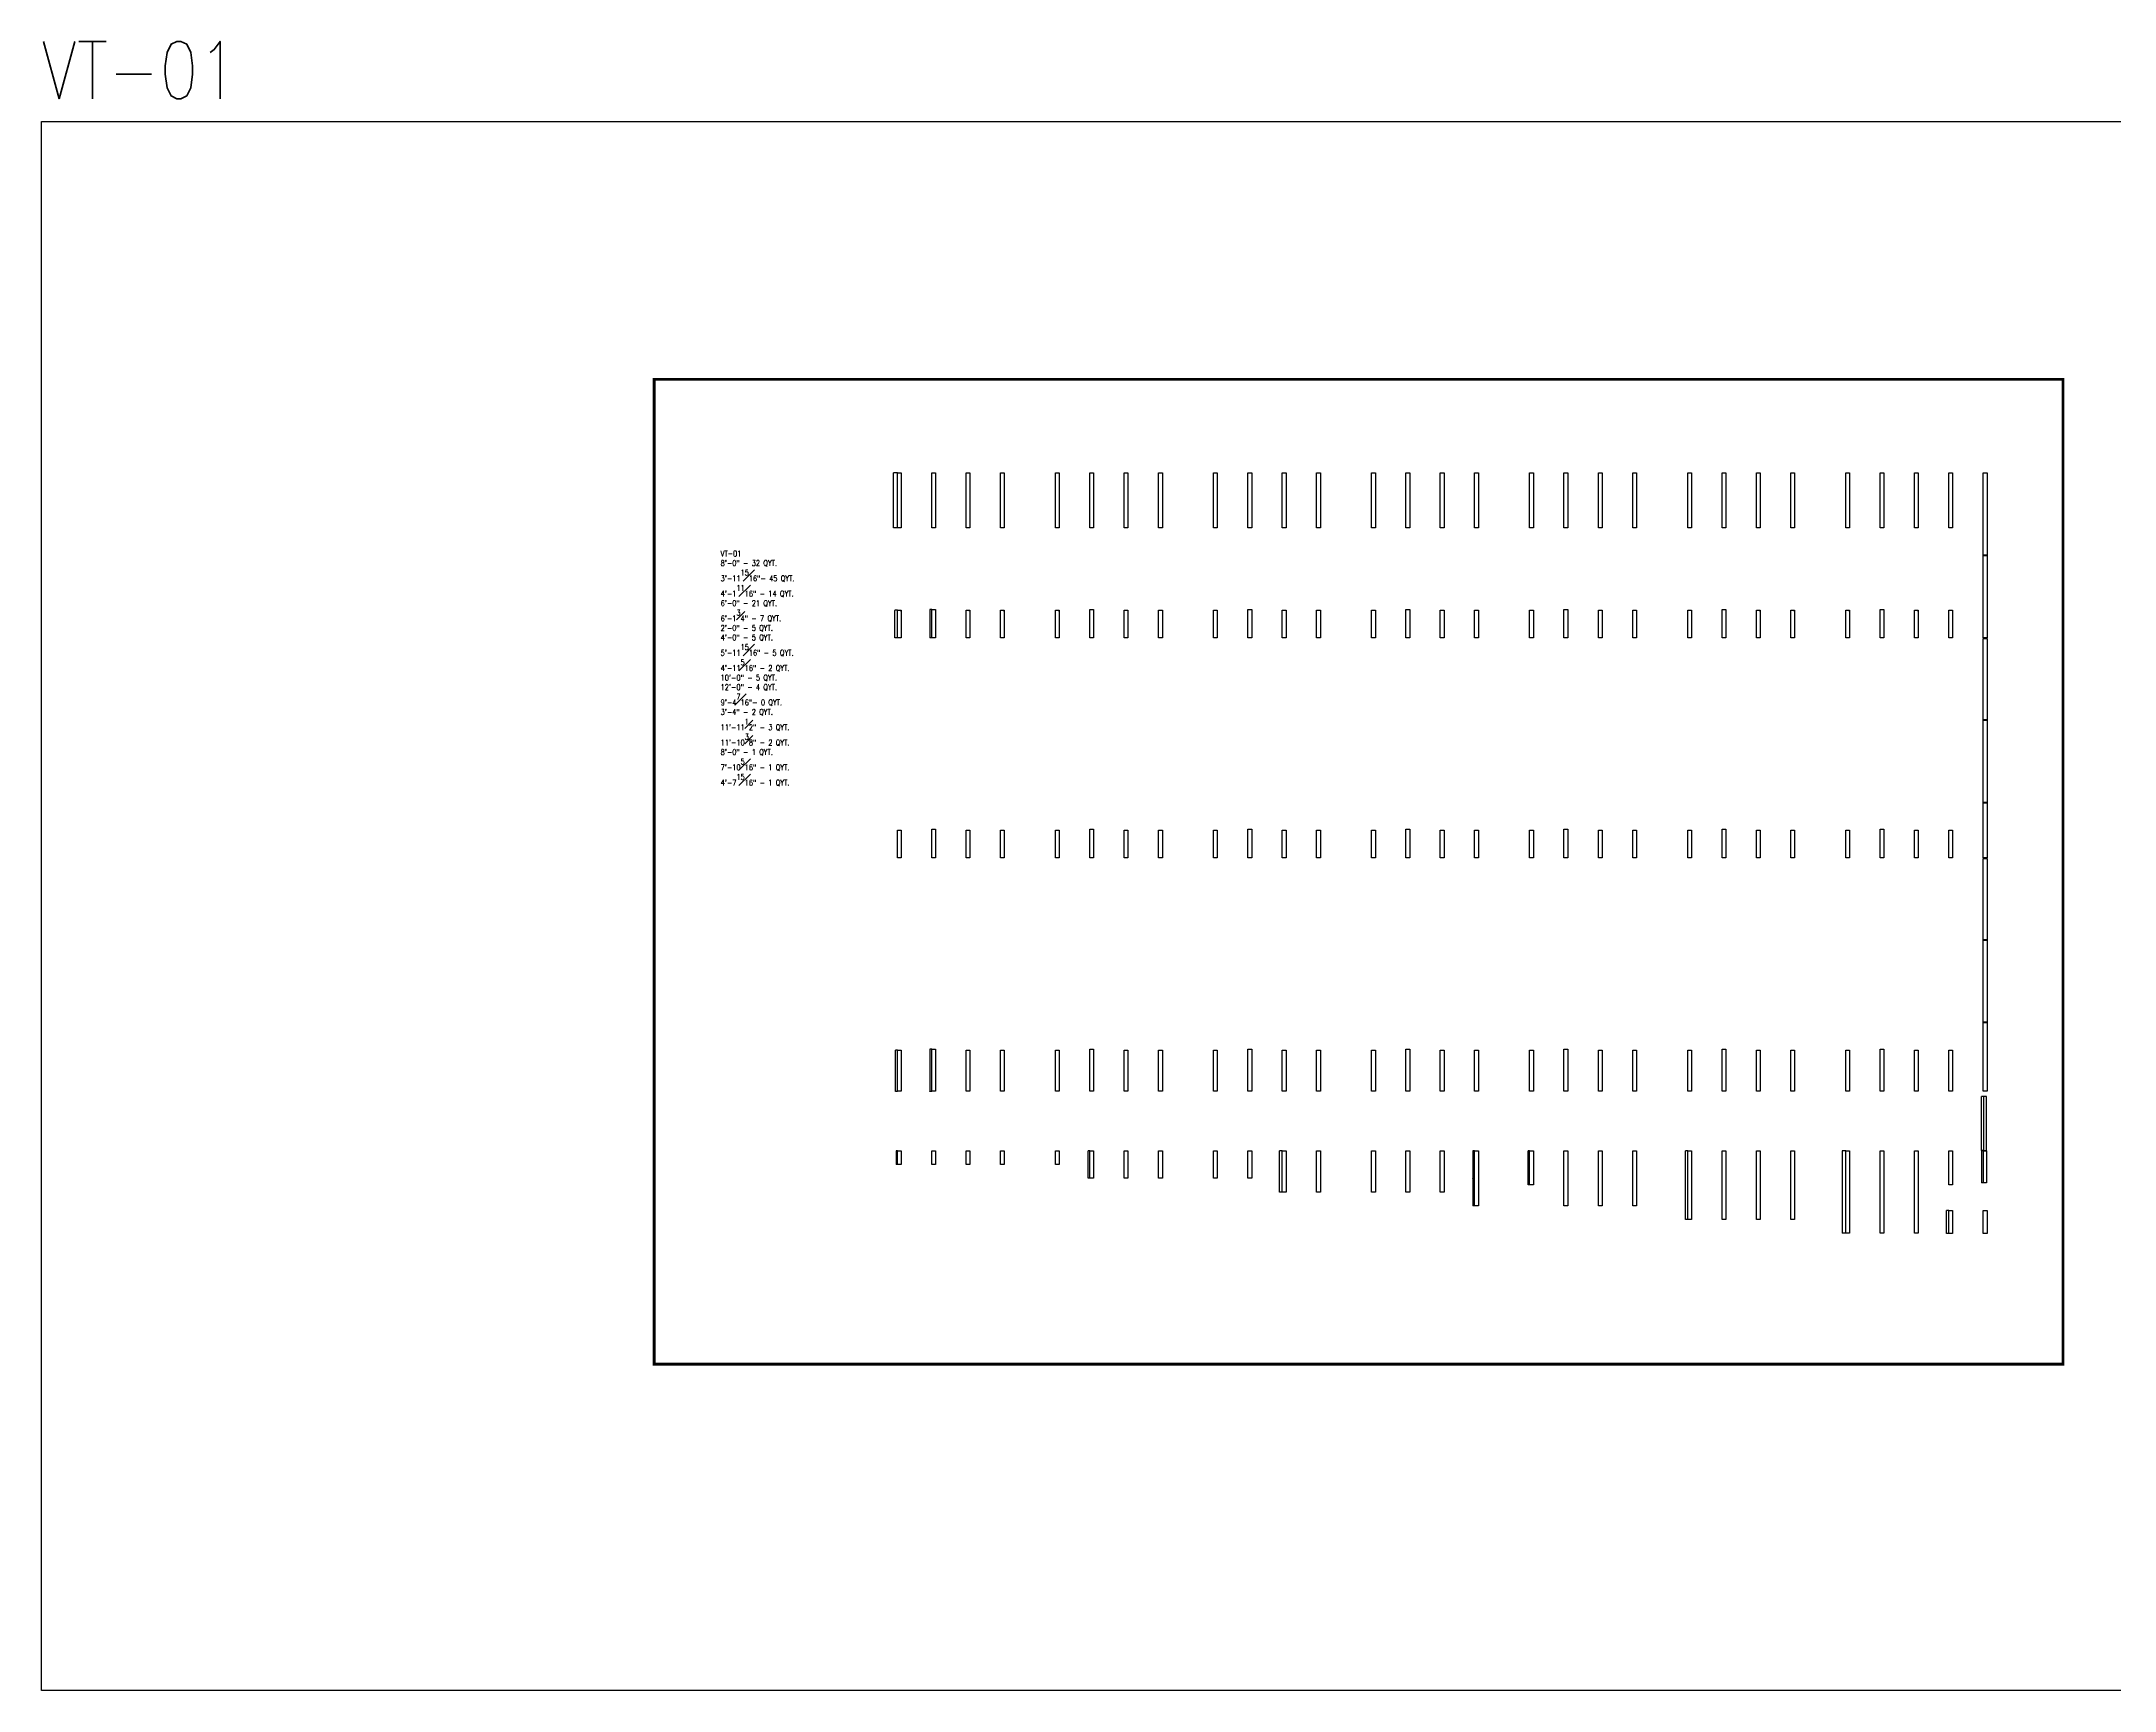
# Model space of a CAD drawing. Header units: inches. Extents: x 0 to 14480, y -2 to 5034.
# Drawn here: x 0 to 3620, y 2154 to 5034 of the extents above; entities that cross this region are included whole.
import ezdxf

# ---------------------------------------------------------------- set-up
doc = ezdxf.new("R2010")
doc.units = ezdxf.units.IN
doc.header["$MEASUREMENT"] = 0
doc.layers.add('!Extrusion', color=140, linetype='Continuous', lineweight=25)
doc.layers.add('0 @ 1', color=7, linetype='Continuous')
doc.styles.add('Romans', font='romans.shx', dxfattribs={"width": 0.8})
doc.dimstyles.new('NBK$0', dxfattribs={"dimtxt": 0.0625, "dimasz": 0.046875, "dimexe": 0, "dimexo": 0.03125, "dimgap": 0.03, "dimtad": 3, "dimdec": 4, "dimzin": 3, "dimdsep": 46, "dimlunit": 4, "dimtxsty": 'Romans', "dimblk": 'DOT', "dimblk1": 'DOT', "dimblk2": 'DOT', "dimcen": 0, "dimazin": 2, "dimtfac": 0.8, "dimtdec": 4, "dimtmove": 2, "dimatfit": 2, "dimfxl": 1, "dimtfill": 1, "dimfrac": 1, "dimtolj": 1, "dimtzin": 0, "dimarcsym": 1})

# ---------------------------------------------------------------- blocks, each defined once
blk = doc.blocks.new('_Dot')
at = {"color": 0, "linetype": 'ByBlock', "lineweight": -2}
blk.add_line((-0.5, 0), (-1, 0), dxfattribs=at)
at = {"color": 0, "linetype": 'ByBlock', "const_width": 0.5}
blk.add_lwpolyline([(-0.25, 0, 1), (0.25, 0, 1)], format="xyb", close=True, dxfattribs=at)
blk = doc.blocks.new('*D296')
at = {"layer": '0 @ 1', "color": 0, "lineweight": -2}
for p, q in [((1001.3, 24), (997.9, 24)), ((997.9, 23.9), (997.9, -72)), ((1001.3, -72), (997.9, -72))]:
    blk.add_line(p, q, dxfattribs=at)
at = {"layer": 'Defpoints', "color": 0}
for p in [(1001.3, 24), (997.9, -72), (1001.3, -72)]:
    blk.add_point(p, dxfattribs=at)
at = {"layer": '0 @ 1', "color": 0, "lineweight": -2, "xscale": 0.046875, "yscale": 0.046875, "zscale": 0.046875}
for p, rotation in [((997.9, 24), 90), ((997.9, -72), 270)]:
    blk.add_blockref('_Dot', p, dxfattribs=dict(at, rotation=rotation))
at = {"layer": '0 @ 1', "color": 0, "char_height": 0.0625, "attachment_point": 5, "rotation": 90, "style": 'Romans'}
for s, insert in [('\\A1;8\'-0"', (997.8, -24)), ('\\A1;[2438]', (998, -24))]:
    blk.add_mtext(s, dxfattribs=dict(at, insert=insert))
blk = doc.blocks.new('*D297')
at = {"layer": '0 @ 1', "color": 0, "lineweight": -2}
for p, q in [((-6.7, 1208), (-13.4, 1208)), ((-13.4, 1112.1), (-13.4, 1208)), ((-6.7, 1112), (-13.4, 1112))]:
    blk.add_line(p, q, dxfattribs=at)
at = {"layer": 'Defpoints', "color": 0}
for p in [(-13.4, 1208), (-6.7, 1208), (-6.7, 1112)]:
    blk.add_point(p, dxfattribs=at)
at = {"layer": '0 @ 1', "color": 0, "lineweight": -2, "xscale": 0.046875, "yscale": 0.046875, "zscale": 0.046875}
for p, rotation in [((-13.4, 1208), 90), ((-13.4, 1112), 270)]:
    blk.add_blockref('_Dot', p, dxfattribs=dict(at, rotation=rotation))
at = {"layer": '0 @ 1', "color": 0, "char_height": 0.0625, "attachment_point": 5, "rotation": 90, "style": 'Romans'}
for s, insert in [('\\A1;8\'-0"', (-13.5, 1160)), ('\\A1;[2438]', (-13.3, 1160))]:
    blk.add_mtext(s, dxfattribs=dict(at, insert=insert))
blk = doc.blocks.new('*D298')
at = {"layer": '0 @ 1', "color": 0, "lineweight": -2}
for p, q in [((1890.1, 118.8), (1886.3, 118.8)), ((1886.3, 24.5), (1886.3, 118.7)), ((1890.1, 24.5), (1886.3, 24.5))]:
    blk.add_line(p, q, dxfattribs=at)
at = {"layer": 'Defpoints', "color": 0}
for p in [(1886.3, 118.8), (1890.1, 118.8), (1890.1, 24.5)]:
    blk.add_point(p, dxfattribs=at)
at = {"layer": '0 @ 1', "color": 0, "lineweight": -2, "xscale": 0.046875, "yscale": 0.046875, "zscale": 0.046875}
for p, rotation in [((1886.3, 118.8), 90), ((1886.3, 24.5), 270)]:
    blk.add_blockref('_Dot', p, dxfattribs=dict(at, rotation=rotation))
at = {"layer": '0 @ 1', "color": 0, "char_height": 0.0625, "attachment_point": 5, "rotation": 90, "style": 'Romans'}
for s, insert in [('\\A1;7\'-10{\\H0.800000x;\\S5#16;}"', (1886.2, 71.6)), ('\\A1;[2396]', (1886.4, 71.6))]:
    blk.add_mtext(s, dxfattribs=dict(at, insert=insert))
blk = doc.blocks.new('*D299')
at = {"layer": '0 @ 1', "color": 0, "lineweight": -2}
for p, q in [((1829.3, -80.1), (1825.4, -80.1)), ((1825.4, -120.1), (1825.4, -80.2)), ((1829.3, -120.1), (1825.4, -120.1))]:
    blk.add_line(p, q, dxfattribs=at)
at = {"layer": 'Defpoints', "color": 0}
for p in [(1825.4, -80.1), (1829.3, -80.1), (1829.3, -120.1)]:
    blk.add_point(p, dxfattribs=at)
at = {"layer": '0 @ 1', "color": 0, "lineweight": -2, "xscale": 0.046875, "yscale": 0.046875, "zscale": 0.046875}
for p, rotation in [((1825.4, -80.1), 90), ((1825.4, -120.1), 270)]:
    blk.add_blockref('_Dot', p, dxfattribs=dict(at, rotation=rotation))
at = {"layer": '0 @ 1', "color": 0, "char_height": 0.0625, "attachment_point": 5, "rotation": 90, "style": 'Romans'}
for s, insert in [('\\A1;3\'-4"', (1825.3, -100.1)), ('\\A1;[1016]', (1825.5, -100.1))]:
    blk.add_mtext(s, dxfattribs=dict(at, insert=insert))
blk = doc.blocks.new('*D300')
at = {"layer": '0 @ 1', "color": 0, "lineweight": -2}
for p, q in [((1889.3, 24), (1886.3, 24)), ((1886.3, 23.9), (1886.3, -32)), ((1889.3, -32), (1886.3, -32))]:
    blk.add_line(p, q, dxfattribs=at)
at = {"layer": 'Defpoints', "color": 0}
for p in [(1889.3, 24), (1886.3, -32), (1889.3, -32)]:
    blk.add_point(p, dxfattribs=at)
at = {"layer": '0 @ 1', "color": 0, "lineweight": -2, "xscale": 0.046875, "yscale": 0.046875, "zscale": 0.046875}
for p, rotation in [((1886.3, 24), 90), ((1886.3, -32), 270)]:
    blk.add_blockref('_Dot', p, dxfattribs=dict(at, rotation=rotation))
at = {"layer": '0 @ 1', "color": 0, "char_height": 0.0625, "attachment_point": 5, "rotation": 90, "style": 'Romans'}
for s, insert in [('\\A1;4\'-7{\\H0.800000x;\\S15#16;}"', (1886.2, -4)), ('\\A1;[1421.5]', (1886.4, -4))]:
    blk.add_mtext(s, dxfattribs=dict(at, insert=insert))
blk = doc.blocks.new('*D301')
at = {"layer": '0 @ 1', "color": 0, "lineweight": -2}
for p, q in [((1649.3, 24), (1643.1, 24)), ((1643.1, 23.9), (1643.1, -120)), ((1649.3, -120), (1643.1, -120))]:
    blk.add_line(p, q, dxfattribs=at)
at = {"layer": 'Defpoints', "color": 0}
for p in [(1649.3, 24), (1643.1, -120), (1649.3, -120)]:
    blk.add_point(p, dxfattribs=at)
at = {"layer": '0 @ 1', "color": 0, "lineweight": -2, "xscale": 0.046875, "yscale": 0.046875, "zscale": 0.046875}
for p, rotation in [((1643.1, 24), 90), ((1643.1, -120), 270)]:
    blk.add_blockref('_Dot', p, dxfattribs=dict(at, rotation=rotation))
at = {"layer": '0 @ 1', "color": 0, "char_height": 0.0625, "attachment_point": 5, "rotation": 90, "style": 'Romans'}
for s, insert in [('\\A1;12\'-0"', (1643.1, -48)), ('\\A1;[3657.5]', (1643.2, -48))]:
    blk.add_mtext(s, dxfattribs=dict(at, insert=insert))
blk = doc.blocks.new('*D302')
at = {"layer": '0 @ 1', "color": 0, "lineweight": -2}
for p, q in [((1373.3, 24), (1369.4, 24)), ((1369.4, -96), (1369.4, 23.9)), ((1373.3, -96), (1369.4, -96))]:
    blk.add_line(p, q, dxfattribs=at)
at = {"layer": 'Defpoints', "color": 0}
for p in [(1369.4, 24), (1373.3, 24), (1373.3, -96)]:
    blk.add_point(p, dxfattribs=at)
at = {"layer": '0 @ 1', "color": 0, "lineweight": -2, "xscale": 0.046875, "yscale": 0.046875, "zscale": 0.046875}
for p, rotation in [((1369.4, 24), 90), ((1369.4, -96), 270)]:
    blk.add_blockref('_Dot', p, dxfattribs=dict(at, rotation=rotation))
at = {"layer": '0 @ 1', "color": 0, "char_height": 0.0625, "attachment_point": 5, "rotation": 90, "style": 'Romans'}
for s, insert in [('\\A1;10\'-0"', (1369.4, -36)), ('\\A1;[3048]', (1369.5, -36))]:
    blk.add_mtext(s, dxfattribs=dict(at, insert=insert))
blk = doc.blocks.new('*D303')
at = {"layer": '0 @ 1', "color": 0, "lineweight": -2}
for p, q in [((1097.3, 24), (1094.8, 24)), ((1094.8, -35.3), (1094.8, 23.9)), ((1097.3, -35.3), (1094.8, -35.3))]:
    blk.add_line(p, q, dxfattribs=at)
at = {"layer": 'Defpoints', "color": 0}
for p in [(1094.8, 24), (1097.3, 24), (1097.3, -35.3)]:
    blk.add_point(p, dxfattribs=at)
at = {"layer": '0 @ 1', "color": 0, "lineweight": -2, "xscale": 0.046875, "yscale": 0.046875, "zscale": 0.046875}
for p, rotation in [((1094.8, 24), 90), ((1094.8, -35.3), 270)]:
    blk.add_blockref('_Dot', p, dxfattribs=dict(at, rotation=rotation))
at = {"layer": '0 @ 1', "color": 0, "char_height": 0.0625, "attachment_point": 5, "rotation": 90, "style": 'Romans'}
for s, insert in [('\\A1;4\'-11{\\H0.800000x;\\S5#16;}"', (1094.7, -5.7)), ('\\A1;[1507]', (1094.9, -5.7))]:
    blk.add_mtext(s, dxfattribs=dict(at, insert=insert))
blk = doc.blocks.new('*D304')
at = {"layer": '0 @ 1', "color": 0, "lineweight": -2}
for p, q in [((665.3, 24), (660.5, 24)), ((660.5, -47.9), (660.5, 23.9)), ((665.3, -47.9), (660.5, -47.9))]:
    blk.add_line(p, q, dxfattribs=at)
at = {"layer": 'Defpoints', "color": 0}
for p in [(660.5, 24), (665.3, 24), (665.3, -47.9)]:
    blk.add_point(p, dxfattribs=at)
at = {"layer": '0 @ 1', "color": 0, "lineweight": -2, "xscale": 0.046875, "yscale": 0.046875, "zscale": 0.046875}
for p, rotation in [((660.5, 24), 90), ((660.5, -47.9), 270)]:
    blk.add_blockref('_Dot', p, dxfattribs=dict(at, rotation=rotation))
at = {"layer": '0 @ 1', "color": 0, "char_height": 0.0625, "attachment_point": 5, "rotation": 90, "style": 'Romans'}
for s, insert in [('\\A1;5\'-11{\\H0.800000x;\\S15#16;}"', (660.4, -12)), ('\\A1;[1827]', (660.5, -12))]:
    blk.add_mtext(s, dxfattribs=dict(at, insert=insert))
blk = doc.blocks.new('*D305')
at = {"layer": '0 @ 1', "color": 0, "lineweight": -2}
for p, q in [((329.3, 24), (326.2, 24)), ((326.2, -24), (326.2, 23.9)), ((329.3, -24), (326.2, -24))]:
    blk.add_line(p, q, dxfattribs=at)
at = {"layer": 'Defpoints', "color": 0}
for p in [(326.2, 24), (329.3, 24), (329.3, -24)]:
    blk.add_point(p, dxfattribs=at)
at = {"layer": '0 @ 1', "color": 0, "lineweight": -2, "xscale": 0.046875, "yscale": 0.046875, "zscale": 0.046875}
for p, rotation in [((326.2, 24), 90), ((326.2, -24), 270)]:
    blk.add_blockref('_Dot', p, dxfattribs=dict(at, rotation=rotation))
at = {"layer": '0 @ 1', "color": 0, "char_height": 0.0625, "attachment_point": 5, "rotation": 90, "style": 'Romans'}
for s, insert in [('\\A1;4\'-0"', (326.1, 0)), ('\\A1;[1219]', (326.2, 0))]:
    blk.add_mtext(s, dxfattribs=dict(at, insert=insert))
blk = doc.blocks.new('*D306')
at = {"layer": '0 @ 1', "color": 0, "lineweight": -2}
for p, q in [((-6.7, 24), (-8.7, 24)), ((-8.7, 23.9), (-8.7, 0)), ((-6.7, 0), (-8.7, 0))]:
    blk.add_line(p, q, dxfattribs=at)
at = {"layer": 'Defpoints', "color": 0}
for p in [(-8.7, 0), (-6.7, 24), (-6.7, 0)]:
    blk.add_point(p, dxfattribs=at)
at = {"layer": '0 @ 1', "color": 0, "lineweight": -2, "xscale": 0.046875, "yscale": 0.046875, "zscale": 0.046875}
for p, rotation in [((-8.7, 24), 90), ((-8.7, 0), 270)]:
    blk.add_blockref('_Dot', p, dxfattribs=dict(at, rotation=rotation))
at = {"layer": '0 @ 1', "color": 0, "char_height": 0.0625, "attachment_point": 5, "rotation": 90, "style": 'Romans'}
for s, insert in [('\\A1;2\'-0"', (-8.7, 12)), ('\\A1;[609.5]', (-8.6, 12))]:
    blk.add_mtext(s, dxfattribs=dict(at, insert=insert))
blk = doc.blocks.new('*D307')
at = {"layer": '0 @ 1', "color": 0, "lineweight": -2}
for p, q in [((53.3, 201.7), (50.2, 201.7)), ((50.2, 201.6), (50.2, 128)), ((53.3, 127.9), (50.2, 127.9))]:
    blk.add_line(p, q, dxfattribs=at)
at = {"layer": 'Defpoints', "color": 0}
for p in [(53.3, 201.7), (50.2, 127.9), (53.3, 127.9)]:
    blk.add_point(p, dxfattribs=at)
at = {"layer": '0 @ 1', "color": 0, "lineweight": -2, "xscale": 0.046875, "yscale": 0.046875, "zscale": 0.046875}
for p, rotation in [((50.2, 201.7), 90), ((50.2, 127.9), 270)]:
    blk.add_blockref('_Dot', p, dxfattribs=dict(at, rotation=rotation))
at = {"layer": '0 @ 1', "color": 0, "char_height": 0.0625, "attachment_point": 5, "rotation": 90, "style": 'Romans'}
for s, insert in [('\\A1;6\'-1{\\H0.800000x;\\S3#4;}"', (50.2, 164.8)), ('\\A1;[1873]', (50.3, 164.8))]:
    blk.add_mtext(s, dxfattribs=dict(at, insert=insert))
blk = doc.blocks.new('*D308')
at = {"layer": '0 @ 1', "color": 0, "lineweight": -2}
for p, q in [((-6.7, 199.9), (-9.7, 199.9)), ((-9.7, 128), (-9.7, 199.9)), ((-6.7, 127.9), (-9.7, 127.9))]:
    blk.add_line(p, q, dxfattribs=at)
at = {"layer": 'Defpoints', "color": 0}
for p in [(-9.7, 199.9), (-6.7, 199.9), (-6.7, 127.9)]:
    blk.add_point(p, dxfattribs=at)
at = {"layer": '0 @ 1', "color": 0, "lineweight": -2, "xscale": 0.046875, "yscale": 0.046875, "zscale": 0.046875}
for p, rotation in [((-9.7, 199.9), 90), ((-9.7, 127.9), 270)]:
    blk.add_blockref('_Dot', p, dxfattribs=dict(at, rotation=rotation))
at = {"layer": '0 @ 1', "color": 0, "char_height": 0.0625, "attachment_point": 5, "rotation": 90, "style": 'Romans'}
for s, insert in [('\\A1;6\'-0"', (-9.8, 163.9)), ('\\A1;[1829]', (-9.6, 163.9))]:
    blk.add_mtext(s, dxfattribs=dict(at, insert=insert))
blk = doc.blocks.new('*D309')
at = {"layer": '0 @ 1', "color": 0, "lineweight": -2}
for p, q in [((53.3, 969.7), (49.9, 969.7)), ((49.9, 969.6), (49.9, 920)), ((53.3, 920), (49.9, 920))]:
    blk.add_line(p, q, dxfattribs=at)
at = {"layer": 'Defpoints', "color": 0}
for p in [(53.3, 969.7), (49.9, 920), (53.3, 920)]:
    blk.add_point(p, dxfattribs=at)
at = {"layer": '0 @ 1', "color": 0, "lineweight": -2, "xscale": 0.046875, "yscale": 0.046875, "zscale": 0.046875}
for p, rotation in [((49.9, 969.7), 90), ((49.9, 920), 270)]:
    blk.add_blockref('_Dot', p, dxfattribs=dict(at, rotation=rotation))
at = {"layer": '0 @ 1', "color": 0, "char_height": 0.0625, "attachment_point": 5, "rotation": 90, "style": 'Romans'}
for s, insert in [('\\A1;4\'-1{\\H0.800000x;\\S11#16;}"', (49.9, 944.8)), ('\\A1;[1262]', (50, 944.8))]:
    blk.add_mtext(s, dxfattribs=dict(at, insert=insert))
blk = doc.blocks.new('*D310')
at = {"layer": '0 @ 1', "color": 0, "lineweight": -2}
for p, q in [((-6.7, 968), (-11.1, 968)), ((-11.1, 920), (-11.1, 967.9)), ((-6.7, 920), (-11.1, 920))]:
    blk.add_line(p, q, dxfattribs=at)
at = {"layer": 'Defpoints', "color": 0}
for p in [(-11.1, 968), (-6.7, 968), (-6.7, 920)]:
    blk.add_point(p, dxfattribs=at)
at = {"layer": '0 @ 1', "color": 0, "lineweight": -2, "xscale": 0.046875, "yscale": 0.046875, "zscale": 0.046875}
for p, rotation in [((-11.1, 968), 90), ((-11.1, 920), 270)]:
    blk.add_blockref('_Dot', p, dxfattribs=dict(at, rotation=rotation))
at = {"layer": '0 @ 1', "color": 0, "char_height": 0.0625, "attachment_point": 5, "rotation": 90, "style": 'Romans'}
for s, insert in [('\\A1;3\'-11{\\H0.800000x;\\S15#16;}"', (-11.2, 944)), ('\\A1;[1218.5]', (-11, 944))]:
    blk.add_mtext(s, dxfattribs=dict(at, insert=insert))
blk = doc.blocks.new('TOP1')
at = {"layer": '!Extrusion', "color": 1}
for points in [[(0, 1112.00787), (-6.65354, 1112.00787), (-6.65354, 1207.99902), (-1.74213, 1207.99902, 1), (-1.46654, 1207.99902), (0, 1207.99902)], [(60, 1112.00787), (53.34646, 1112.00787), (53.34646, 1207.99902), (58.25787, 1207.99902, 1), (58.53346, 1207.99902), (60, 1207.99902)], [(120, 1112.00787), (113.34646, 1112.00787), (113.34646, 1207.99902), (118.25787, 1207.99902, 1), (118.53346, 1207.99902), (120, 1207.99902)], [(180.0002, 1112.00787), (173.34666, 1112.00787), (173.34666, 1207.99902), (178.25808, 1207.99902, 1), (178.53367, 1207.99902), (180.0002, 1207.99902)], [(276.0002, 1112.00787), (269.34666, 1112.00787), (269.34666, 1207.99902), (274.25808, 1207.99902, 1), (274.53367, 1207.99902), (276.0002, 1207.99902)], [(336.0002, 1112.00787), (329.34666, 1112.00787), (329.34666, 1207.99902), (334.25808, 1207.99902, 1), (334.53367, 1207.99902), (336.0002, 1207.99902)], [(396.0002, 1112.00787), (389.34666, 1112.00787), (389.34666, 1207.99902), (394.25808, 1207.99902, 1), (394.53367, 1207.99902), (396.0002, 1207.99902)], [(456.0002, 1112.00787), (449.34666, 1112.00787), (449.34666, 1207.99902), (454.25808, 1207.99902, 1), (454.53367, 1207.99902), (456.0002, 1207.99902)], [(552.0002, 1112.00787), (545.34666, 1112.00787), (545.34666, 1207.99902), (550.25808, 1207.99902, 1), (550.53367, 1207.99902), (552.0002, 1207.99902)], [(612.0002, 1112.00787), (605.34666, 1112.00787), (605.34666, 1207.99902), (610.25808, 1207.99902, 1), (610.53367, 1207.99902), (612.0002, 1207.99902)], [(672.0002, 1112.00787), (665.34666, 1112.00787), (665.34666, 1207.99902), (670.25808, 1207.99902, 1), (670.53367, 1207.99902), (672.0002, 1207.99902)], [(732.0002, 1112.00787), (725.34666, 1112.00787), (725.34666, 1207.99902), (730.25808, 1207.99902, 1), (730.53367, 1207.99902), (732.0002, 1207.99902)], [(828.0002, 1112.00787), (821.34666, 1112.00787), (821.34666, 1207.99902), (826.25808, 1207.99902, 1), (826.53367, 1207.99902), (828.0002, 1207.99902)], [(888.0002, 1112.00787), (881.34666, 1112.00787), (881.34666, 1207.99902), (886.25808, 1207.99902, 1), (886.53367, 1207.99902), (888.0002, 1207.99902)], [(948, 1112.00787), (941.34646, 1112.00787), (941.34646, 1207.99902), (946.25787, 1207.99902, 1), (946.53346, 1207.99902), (948, 1207.99902)], [(1008.0002, 1112.00787), (1001.34666, 1112.00787), (1001.34666, 1207.99902), (1006.25808, 1207.99902, 1), (1006.53367, 1207.99902), (1008.0002, 1207.99902)], [(1104, 1112.00787), (1097.34646, 1112.00787), (1097.34646, 1207.99902), (1102.25787, 1207.99902, 1), (1102.53346, 1207.99902), (1104, 1207.99902)], [(1164.0002, 1112.00787), (1157.34666, 1112.00787), (1157.34666, 1207.99902), (1162.25808, 1207.99902, 1), (1162.53367, 1207.99902), (1164.0002, 1207.99902)], [(1224, 1112.00787), (1217.34646, 1112.00787), (1217.34646, 1207.99902), (1222.25787, 1207.99902, 1), (1222.53346, 1207.99902), (1224, 1207.99902)], [(1284.0002, 1112.00787), (1277.34666, 1112.00787), (1277.34666, 1207.99902), (1282.25808, 1207.99902, 1), (1282.53367, 1207.99902), (1284.0002, 1207.99902)], [(1380, 1112.00787), (1373.34646, 1112.00787), (1373.34646, 1207.99902), (1378.25787, 1207.99902, 1), (1378.53346, 1207.99902), (1380, 1207.99902)], [(1440.0002, 1112.00787), (1433.34666, 1112.00787), (1433.34666, 1207.99902), (1438.25808, 1207.99902, 1), (1438.53367, 1207.99902), (1440.0002, 1207.99902)], [(1500, 1112.00787), (1493.34646, 1112.00787), (1493.34646, 1207.99902), (1498.25787, 1207.99902, 1), (1498.53346, 1207.99902), (1500, 1207.99902)], [(1560.0002, 1112.00787), (1553.34666, 1112.00787), (1553.34666, 1207.99902), (1558.25808, 1207.99902, 1), (1558.53367, 1207.99902), (1560.0002, 1207.99902)], [(1656, 1112.00787), (1649.34646, 1112.00787), (1649.34646, 1207.99902), (1654.25787, 1207.99902, 1), (1654.53346, 1207.99902), (1656, 1207.99902)], [(1716.0002, 1112.00787), (1709.34666, 1112.00787), (1709.34666, 1207.99902), (1714.25808, 1207.99902, 1), (1714.53367, 1207.99902), (1716.0002, 1207.99902)], [(1776.0002, 1112.00787), (1769.34666, 1112.00787), (1769.34666, 1207.99902), (1774.25808, 1207.99902, 1), (1774.53367, 1207.99902), (1776.0002, 1207.99902)], [(1836.0002, 1112.00787), (1829.34666, 1112.00787), (1829.34666, 1207.99902), (1834.25808, 1207.99902, 1), (1834.53367, 1207.99902), (1836.0002, 1207.99902)], [(1008.0002, -72), (1001.34666, -72), (1001.34666, 23.99114), (1006.25808, 23.99114, 1), (1006.53367, 23.99114), (1008.0002, 23.99114)], [(1164, -72), (1157.34646, -72), (1157.34646, 23.99114), (1162.25787, 23.99114, 1), (1162.53346, 23.99114), (1164, 23.99114)], [(1224, -72), (1217.34646, -72), (1217.34646, 23.99114), (1222.25787, 23.99114, 1), (1222.53346, 23.99114), (1224, 23.99114)], [(1284.00051, -72), (1277.34697, -72), (1277.34697, 23.99114), (1282.25838, 23.99114, 1), (1282.53398, 23.99114), (1284.00051, 23.99114)]]:
    blk.add_lwpolyline(points, format="xyb", close=True, dxfattribs=at)
at = {"layer": '!Extrusion', "color": 5}
for points in [[(1895.998, 1064.49902), (1889.34445, 1064.49902), (1889.34445, 1207.99902), (1895.998, 1207.99902)], [(1896, 248.46211), (1889.34646, 248.46211), (1889.34646, 391.96211), (1896, 391.96211)]]:
    blk.add_lwpolyline(points, close=True, dxfattribs=at)
at = {"layer": '!Extrusion', "color": 30}
blk.add_lwpolyline([(1889.34646, 1063.96211), (1896, 1063.96211), (1896, 919.94193), (1889.34646, 919.94193)], close=True, dxfattribs=at)
at = {"layer": '!Extrusion', "color": 6}
for points in [[(0, 919.99993), (-6.65354, 919.99993), (-6.65354, 967.96597), (-1.74213, 967.96597, 1), (-1.46654, 967.96597), (0, 967.96597)], [(120, 919.99993), (113.34646, 919.99993), (113.34646, 967.96597), (118.25787, 967.96597, 1), (118.53346, 967.96597), (120, 967.96597)], [(180, 919.99993), (173.34646, 919.99993), (173.34646, 967.96597), (178.25787, 967.96597, 1), (178.53346, 967.96597), (180, 967.96597)], [(276.0002, 919.99993), (269.34666, 919.99993), (269.34666, 967.96597), (274.25808, 967.96597, 1), (274.53367, 967.96597), (276.0002, 967.96597)], [(396, 919.99993), (389.34646, 919.99993), (389.34646, 967.96597), (394.25787, 967.96597, 1), (394.53346, 967.96597), (396, 967.96597)], [(456.0002, 919.99993), (449.34666, 919.99993), (449.34666, 967.96597), (454.25808, 967.96597, 1), (454.53367, 967.96597), (456.0002, 967.96597)], [(551.99969, 919.99993), (545.34615, 919.99993), (545.34615, 967.96597), (550.25757, 967.96597, 1), (550.53316, 967.96597), (551.99969, 967.96597)], [(671.99969, 919.99993), (665.34615, 919.99993), (665.34615, 967.96597), (670.25757, 967.96597, 1), (670.53316, 967.96597), (671.99969, 967.96597)], [(731.9999, 919.99993), (725.34635, 919.99993), (725.34635, 967.96597), (730.25777, 967.96597, 1), (730.53336, 967.96597), (731.9999, 967.96597)], [(828.0002, 919.99993), (821.34666, 919.99993), (821.34666, 967.96597), (826.25808, 967.96597, 1), (826.53367, 967.96597), (828.0002, 967.96597)], [(948, 919.99993), (941.34646, 919.99993), (941.34646, 967.96597), (946.25787, 967.96597, 1), (946.53346, 967.96597), (948, 967.96597)], [(1008.0002, 919.99993), (1001.34666, 919.99993), (1001.34666, 967.96597), (1006.25808, 967.96597, 1), (1006.53367, 967.96597), (1008.0002, 967.96597)], [(1104, 919.99993), (1097.34646, 919.99993), (1097.34646, 967.96597), (1102.25787, 967.96597, 1), (1102.53346, 967.96597), (1104, 967.96597)], [(1224, 919.99993), (1217.34646, 919.99993), (1217.34646, 967.96597), (1222.25787, 967.96597, 1), (1222.53346, 967.96597), (1224, 967.96597)], [(1284.0002, 919.99993), (1277.34666, 919.99993), (1277.34666, 967.96597), (1282.25808, 967.96597, 1), (1282.53367, 967.96597), (1284.0002, 967.96597)], [(1380.0002, 919.99993), (1373.34666, 919.99993), (1373.34666, 967.96597), (1378.25808, 967.96597, 1), (1378.53367, 967.96597), (1380.0002, 967.96597)], [(1500, 919.99993), (1493.34646, 919.99993), (1493.34646, 967.96597), (1498.25787, 967.96597, 1), (1498.53346, 967.96597), (1500, 967.96597)], [(1560.0002, 919.99993), (1553.34666, 919.99993), (1553.34666, 967.96597), (1558.25808, 967.96597, 1), (1558.53367, 967.96597), (1560.0002, 967.96597)], [(1656.0002, 919.99993), (1649.34666, 919.99993), (1649.34666, 967.96597), (1654.25808, 967.96597, 1), (1654.53367, 967.96597), (1656.0002, 967.96597)], [(1776.0002, 919.99993), (1769.34666, 919.99993), (1769.34666, 967.96597), (1774.25808, 967.96597, 1), (1774.53367, 967.96597), (1776.0002, 967.96597)], [(1836.0002, 919.99993), (1829.34666, 919.99993), (1829.34666, 967.96597), (1834.25808, 967.96597, 1), (1834.53367, 967.96597), (1836.0002, 967.96597)], [(0, 536), (-6.65354, 536), (-6.65354, 583.96604), (-1.74213, 583.96604, 1), (-1.46654, 583.96604), (0, 583.96604)], [(120, 536), (113.34646, 536), (113.34646, 583.96604), (118.25787, 583.96604, 1), (118.53346, 583.96604), (120, 583.96604)], [(180.0002, 536), (173.34666, 536), (173.34666, 583.96604), (178.25808, 583.96604, 1), (178.53367, 583.96604), (180.0002, 583.96604)], [(276.0002, 536), (269.34666, 536), (269.34666, 583.96604), (274.25808, 583.96604, 1), (274.53367, 583.96604), (276.0002, 583.96604)], [(396, 536), (389.34646, 536), (389.34646, 583.96604), (394.25787, 583.96604, 1), (394.53346, 583.96604), (396, 583.96604)], [(456.0002, 536), (449.34666, 536), (449.34666, 583.96604), (454.25808, 583.96604, 1), (454.53367, 583.96604), (456.0002, 583.96604)], [(551.99969, 536), (545.34615, 536), (545.34615, 583.96604), (550.25757, 583.96604, 1), (550.53316, 583.96604), (551.99969, 583.96604)], [(671.99969, 536), (665.34615, 536), (665.34615, 583.96604), (670.25757, 583.96604, 1), (670.53316, 583.96604), (671.99969, 583.96604)], [(731.9999, 536), (725.34635, 536), (725.34635, 583.96604), (730.25777, 583.96604, 1), (730.53336, 583.96604), (731.9999, 583.96604)], [(828.0002, 536), (821.34666, 536), (821.34666, 583.96604), (826.25808, 583.96604, 1), (826.53367, 583.96604), (828.0002, 583.96604)], [(948, 536), (941.34646, 536), (941.34646, 583.96604), (946.25787, 583.96604, 1), (946.53346, 583.96604), (948, 583.96604)], [(1008.0002, 536), (1001.34666, 536), (1001.34666, 583.96604), (1006.25808, 583.96604, 1), (1006.53367, 583.96604), (1008.0002, 583.96604)], [(1104, 536), (1097.34646, 536), (1097.34646, 583.96604), (1102.25787, 583.96604, 1), (1102.53346, 583.96604), (1104, 583.96604)], [(1224, 536), (1217.34646, 536), (1217.34646, 583.96604), (1222.25787, 583.96604, 1), (1222.53346, 583.96604), (1224, 583.96604)], [(1284.0002, 536), (1277.34666, 536), (1277.34666, 583.96604), (1282.25808, 583.96604, 1), (1282.53367, 583.96604), (1284.0002, 583.96604)], [(1380.0002, 536), (1373.34666, 536), (1373.34666, 583.96604), (1378.25808, 583.96604, 1), (1378.53367, 583.96604), (1380.0002, 583.96604)], [(1500, 536), (1493.34646, 536), (1493.34646, 583.96604), (1498.25787, 583.96604, 1), (1498.53346, 583.96604), (1500, 583.96604)], [(1560.0002, 536), (1553.34666, 536), (1553.34666, 583.96604), (1558.25808, 583.96604, 1), (1558.53367, 583.96604), (1560.0002, 583.96604)], [(1656.0002, 536), (1649.34666, 536), (1649.34666, 583.96604), (1654.25808, 583.96604, 1), (1654.53367, 583.96604), (1656.0002, 583.96604)], [(1776.0002, 536), (1769.34666, 536), (1769.34666, 583.96604), (1774.25808, 583.96604, 1), (1774.53367, 583.96604), (1776.0002, 583.96604)], [(1836.0002, 536), (1829.34666, 536), (1829.34666, 583.96604), (1834.25808, 583.96604, 1), (1834.53367, 583.96604), (1836.0002, 583.96604)]]:
    blk.add_lwpolyline(points, format="xyb", close=True, dxfattribs=at)
at = {"layer": '!Extrusion', "color": 211}
for points in [[(60, 920), (53.34646, 920), (53.34646, 969.68947), (58.25787, 969.68947, 1), (58.53346, 969.68947), (60, 969.68947)], [(336, 920), (329.34646, 920), (329.34646, 969.68947), (334.25787, 969.68947, 1), (334.53346, 969.68947), (336, 969.68947)], [(611.99969, 920), (605.34615, 920), (605.34615, 969.68947), (610.25757, 969.68947, 1), (610.53316, 969.68947), (611.99969, 969.68947)], [(888, 920), (881.34646, 920), (881.34646, 969.68947), (886.25787, 969.68947, 1), (886.53346, 969.68947), (888, 969.68947)], [(1164, 920), (1157.34646, 920), (1157.34646, 969.68947), (1162.25787, 969.68947, 1), (1162.53346, 969.68947), (1164, 969.68947)], [(1440, 920), (1433.34646, 920), (1433.34646, 969.68947), (1438.25787, 969.68947, 1), (1438.53346, 969.68947), (1440, 969.68947)], [(1716, 920), (1709.34646, 920), (1709.34646, 969.68947), (1714.25787, 969.68947, 1), (1714.53346, 969.68947), (1716, 969.68947)], [(60, 536.00007), (53.34646, 536.00007), (53.34646, 585.68954), (58.25787, 585.68954, 1), (58.53346, 585.68954), (60, 585.68954)], [(336, 536.00007), (329.34646, 536.00007), (329.34646, 585.68954), (334.25787, 585.68954, 1), (334.53346, 585.68954), (336, 585.68954)], [(611.99969, 536.00007), (605.34615, 536.00007), (605.34615, 585.68954), (610.25757, 585.68954, 1), (610.53316, 585.68954), (611.99969, 585.68954)], [(888, 536.00007), (881.34646, 536.00007), (881.34646, 585.68954), (886.25787, 585.68954, 1), (886.53346, 585.68954), (888, 585.68954)], [(1164, 536.00007), (1157.34646, 536.00007), (1157.34646, 585.68954), (1162.25787, 585.68954, 1), (1162.53346, 585.68954), (1164, 585.68954)], [(1440, 536.00007), (1433.34646, 536.00007), (1433.34646, 585.68954), (1438.25787, 585.68954, 1), (1438.53346, 585.68954), (1440, 585.68954)], [(1716, 536.00007), (1709.34646, 536.00007), (1709.34646, 585.68954), (1714.25787, 585.68954, 1), (1714.53346, 585.68954), (1716, 585.68954)]]:
    blk.add_lwpolyline(points, format="xyb", close=True, dxfattribs=at)
at = {"layer": '!Extrusion', "color": 140}
for points in [[(1896, 776.46604), (1889.34646, 776.46604), (1889.34646, 918.81693), (1894.25787, 918.81693, 1), (1894.53346, 918.81693), (1896, 918.81693)], [(1896, 392.46604), (1889.34646, 392.46604), (1889.34646, 534.81693), (1894.25787, 534.81693, 1), (1894.53346, 534.81693), (1896, 534.81693)]]:
    blk.add_lwpolyline(points, format="xyb", close=True, dxfattribs=at)
at = {"layer": '!Extrusion', "color": 5}
blk.add_lwpolyline([(1896, 632.46211), (1889.34646, 632.46211), (1889.34646, 775.96604), (1894.25787, 775.96604, 1), (1894.53346, 775.96604), (1896, 775.96604)], format="xyb", close=True, dxfattribs=at)
at = {"layer": '!Extrusion', "color": 4}
blk.add_lwpolyline([(1889.34646, 631.96211), (1896, 631.96211), (1896, 535.96211), (1889.34646, 535.96211)], close=True, dxfattribs=at)
at = {"layer": '!Extrusion', "color": 2}
for points in [[(1894.25787, 247.96211, 1), (1894.53346, 247.96211), (1896, 247.96211), (1896, 127.94193), (1889.34646, 127.94193), (1889.34646, 247.96211)], [(1380, -96), (1373.34646, -96), (1373.34646, 23.99114), (1378.25787, 23.99114, 1), (1378.53346, 23.99114), (1380, 23.99114)], [(1440, -96), (1433.34646, -96), (1433.34646, 23.99114), (1438.25787, 23.99114, 1), (1438.53346, 23.99114), (1440, 23.99114)], [(1500, -96), (1493.34646, -96), (1493.34646, 23.99114), (1498.25787, 23.99114, 1), (1498.53346, 23.99114), (1500, 23.99114)], [(1560.00051, -96), (1553.34697, -96), (1553.34697, 23.99114), (1558.25838, 23.99114, 1), (1558.53398, 23.99114), (1560.00051, 23.99114)]]:
    blk.add_lwpolyline(points, format="xyb", close=True, dxfattribs=at)
at = {"layer": '!Extrusion', "color": 200}
for points in [[(0, 127.94193), (-6.65354, 127.94193), (-6.65354, 199.94094), (-1.74213, 199.94094, 1), (-1.46654, 199.94094), (0, 199.94094)], [(120, 127.94193), (113.34646, 127.94193), (113.34646, 199.94094), (118.25787, 199.94094, 1), (118.53346, 199.94094), (120, 199.94094)], [(180.0002, 127.94193), (173.34666, 127.94193), (173.34666, 199.94094), (178.25808, 199.94094, 1), (178.53367, 199.94094), (180.0002, 199.94094)], [(276.00041, 127.94193), (269.34686, 127.94193), (269.34686, 199.94094), (274.25828, 199.94094, 1), (274.53387, 199.94094), (276.00041, 199.94094)], [(396.0002, 127.94193), (389.34666, 127.94193), (389.34666, 199.94094), (394.25808, 199.94094, 1), (394.53367, 199.94094), (396.0002, 199.94094)], [(456.0002, 127.94193), (449.34666, 127.94193), (449.34666, 199.94094), (454.25808, 199.94094, 1), (454.53367, 199.94094), (456.0002, 199.94094)], [(552.0002, 127.94193), (545.34666, 127.94193), (545.34666, 199.94094), (550.25808, 199.94094, 1), (550.53367, 199.94094), (552.0002, 199.94094)], [(672.00031, 127.94193), (665.34676, 127.94193), (665.34676, 199.94094), (670.25818, 199.94094, 1), (670.53377, 199.94094), (672.00031, 199.94094)], [(732.00051, 127.94193), (725.34697, 127.94193), (725.34697, 199.94094), (730.25838, 199.94094, 1), (730.53398, 199.94094), (732.00051, 199.94094)], [(828.00071, 127.94193), (821.34717, 127.94193), (821.34717, 199.94094), (826.25859, 199.94094, 1), (826.53418, 199.94094), (828.00071, 199.94094)], [(948, 127.94193), (941.34646, 127.94193), (941.34646, 199.94094), (946.25787, 199.94094, 1), (946.53346, 199.94094), (948, 199.94094)], [(1008.00051, 127.94193), (1001.34697, 127.94193), (1001.34697, 199.94094), (1006.25838, 199.94094, 1), (1006.53398, 199.94094), (1008.00051, 199.94094)], [(1104, 127.94193), (1097.34646, 127.94193), (1097.34646, 199.94094), (1102.25787, 199.94094, 1), (1102.53346, 199.94094), (1104, 199.94094)], [(1224.00031, 127.94193), (1217.34676, 127.94193), (1217.34676, 199.94094), (1222.25818, 199.94094, 1), (1222.53377, 199.94094), (1224.00031, 199.94094)], [(1284.00051, 127.94193), (1277.34697, 127.94193), (1277.34697, 199.94094), (1282.25838, 199.94094, 1), (1282.53398, 199.94094), (1284.00051, 199.94094)], [(1380.00071, 127.94193), (1373.34717, 127.94193), (1373.34717, 199.94094), (1378.25859, 199.94094, 1), (1378.53418, 199.94094), (1380.00071, 199.94094)], [(1500.00031, 127.94193), (1493.34676, 127.94193), (1493.34676, 199.94094), (1498.25818, 199.94094, 1), (1498.53377, 199.94094), (1500.00031, 199.94094)], [(1560.00051, 127.94193), (1553.34697, 127.94193), (1553.34697, 199.94094), (1558.25838, 199.94094, 1), (1558.53398, 199.94094), (1560.00051, 199.94094)], [(1656, 127.94193), (1649.34646, 127.94193), (1649.34646, 199.94094), (1654.25787, 199.94094, 1), (1654.53346, 199.94094), (1656, 199.94094)], [(1776.0002, 127.94193), (1769.34666, 127.94193), (1769.34666, 199.94094), (1774.25808, 199.94094, 1), (1774.53367, 199.94094), (1776.0002, 199.94094)], [(1836.0002, 127.94193), (1829.34666, 127.94193), (1829.34666, 199.94094), (1834.25808, 199.94094, 1), (1834.53367, 199.94094), (1836.0002, 199.94094)]]:
    blk.add_lwpolyline(points, format="xyb", close=True, dxfattribs=at)
at = {"layer": '!Extrusion', "color": 244, "elevation": -53.12239}
for points in [[(60, 127.94193), (53.34646, 127.94193), (53.34646, 201.68947), (58.25787, 201.68947, 1), (58.53346, 201.68947), (60, 201.68947)], [(336.00031, 127.94193), (329.34676, 127.94193), (329.34676, 201.68947), (334.25818, 201.68947, 1), (334.53377, 201.68947), (336.00031, 201.68947)], [(612.0002, 127.94193), (605.34666, 127.94193), (605.34666, 201.68947), (610.25808, 201.68947, 1), (610.53367, 201.68947), (612.0002, 201.68947)], [(888.0002, 127.94193), (881.34666, 127.94193), (881.34666, 201.68947), (886.25808, 201.68947, 1), (886.53367, 201.68947), (888.0002, 201.68947)], [(1164.0002, 127.94193), (1157.34666, 127.94193), (1157.34666, 201.68947), (1162.25808, 201.68947, 1), (1162.53367, 201.68947), (1164.0002, 201.68947)], [(1440.0002, 127.94193), (1433.34666, 127.94193), (1433.34666, 201.68947), (1438.25808, 201.68947, 1), (1438.53367, 201.68947), (1440.0002, 201.68947)], [(1716.0002, 127.94193), (1709.34666, 127.94193), (1709.34666, 201.68947), (1714.25808, 201.68947, 1), (1714.53367, 201.68947), (1716.0002, 201.68947)]]:
    blk.add_lwpolyline(points, format="xyb", close=True, dxfattribs=at)
at = {"layer": '!Extrusion', "color": 20}
for points in [[(0, 0), (-6.65354, 0), (-6.65354, 23.99114), (-1.74213, 23.99114, 1), (-1.46654, 23.99114), (0, 23.99114)], [(60, 0), (53.34646, 0), (53.34646, 23.99114), (58.25787, 23.99114, 1), (58.53346, 23.99114), (60, 23.99114)], [(120, 0), (113.34646, 0), (113.34646, 23.99114), (118.25787, 23.99114, 1), (118.53346, 23.99114), (120, 23.99114)], [(180.0002, 0), (173.34666, 0), (173.34666, 23.99114), (178.25808, 23.99114, 1), (178.53367, 23.99114), (180.0002, 23.99114)], [(276, 0), (269.34646, 0), (269.34646, 23.99114), (274.25787, 23.99114, 1), (274.53346, 23.99114), (276, 23.99114)]]:
    blk.add_lwpolyline(points, format="xyb", close=True, dxfattribs=at)
at = {"layer": '!Extrusion', "color": 11}
for points in [[(336, -24), (329.34646, -24), (329.34646, 23.99114), (334.25787, 23.99114, 1), (334.53346, 23.99114), (336, 23.99114)], [(396, -24.00101), (389.34646, -24.00101), (389.34646, 23.99013), (394.25787, 23.99013, 1), (394.53346, 23.99013), (396, 23.99013)], [(456.0003, -24.00057), (449.34676, -24.00057), (449.34676, 23.99057), (454.25818, 23.99057, 1), (454.53377, 23.99057), (456.0003, 23.99057)], [(552.0001, -24.00022), (545.34656, -24.00022), (545.34656, 23.99092), (550.25797, 23.99092, 1), (550.53356, 23.99092), (552.0001, 23.99092)], [(612.0001, -24), (605.34656, -24), (605.34656, 23.99114), (610.25797, 23.99114, 1), (610.53356, 23.99114), (612.0001, 23.99114)]]:
    blk.add_lwpolyline(points, format="xyb", close=True, dxfattribs=at)
at = {"layer": '!Extrusion', "color": 15}
for points in [[(672.0002, -47.94488), (665.34666, -47.94488), (665.34666, 23.99114), (670.25807, 23.99114, 1), (670.53367, 23.99114), (672.0002, 23.99114)], [(732.00051, -47.94488), (725.34697, -47.94488), (725.34697, 23.99114), (730.25838, 23.99114, 1), (730.53398, 23.99114), (732.00051, 23.99114)], [(828, -47.94488), (821.34646, -47.94488), (821.34646, 23.99114), (826.25787, 23.99114, 1), (826.53346, 23.99114), (828, 23.99114)], [(888, -47.94488), (881.34646, -47.94488), (881.34646, 23.99114), (886.25787, 23.99114, 1), (886.53346, 23.99114), (888, 23.99114)], [(948, -47.94488), (941.34646, -47.94488), (941.34646, 23.99114), (946.25787, 23.99114, 1), (946.53346, 23.99114), (948, 23.99114)]]:
    blk.add_lwpolyline(points, format="xyb", close=True, dxfattribs=at)
at = {"layer": '!Extrusion', "color": 41}
for points, elevation in [([(1104.0002, -35.34794), (1097.34666, -35.34794), (1097.34666, 23.99114), (1102.25808, 23.99114, 1), (1102.53367, 23.99114), (1104.0002, 23.99114)], 53.12239), ([(1836.0002, -35.34794), (1829.34666, -35.34794), (1829.34666, 23.99114), (1834.25808, 23.99114, 1), (1834.53367, 23.99114), (1836.0002, 23.99114)], 106.24479)]:
    blk.add_lwpolyline(points, format="xyb", close=True, dxfattribs=dict(at, elevation=elevation))
at = {"layer": '!Extrusion', "color": 30}
for points in [[(1656, -120), (1649.34646, -120), (1649.34646, 23.99114), (1654.25787, 23.99114, 1), (1654.53346, 23.99114), (1656, 23.99114)], [(1716, -120), (1709.34646, -120), (1709.34646, 23.99114), (1714.25787, 23.99114, 1), (1714.53346, 23.99114), (1716, 23.99114)], [(1776.0002, -120), (1769.34666, -120), (1769.34666, 23.99114), (1774.25808, 23.99114, 1), (1774.53367, 23.99114), (1776.0002, 23.99114)]]:
    blk.add_lwpolyline(points, format="xyb", close=True, dxfattribs=at)
at = {"layer": '!Extrusion', "color": 44}
for points in [[(1835.99989, -120.1262), (1829.34635, -120.1262), (1829.34635, -80.13506), (1834.25777, -80.13506, 1), (1834.53336, -80.13506), (1835.99989, -80.13506)], [(1895.99969, -120.1262), (1889.34614, -120.1262), (1889.34614, -80.13506), (1894.25756, -80.13506, 1), (1894.53315, -80.13506), (1895.99969, -80.13506)]]:
    blk.add_lwpolyline(points, format="xyb", close=True, dxfattribs=at)
at = {"color": 84}
blk.add_lwpolyline([(1890.13165, 24.46211), (1895.21039, 24.46211), (1895.21039, 118.79134), (1890.13165, 118.79134)], close=True, dxfattribs=at)
at = {"color": 58}
blk.add_lwpolyline([(1890.13165, 23.96211), (1895.21039, 23.96211), (1895.21039, -31.99862), (1890.13165, -31.99862)], close=True, dxfattribs=at)
at = {"layer": '0 @ 1', "color": 254}
for base, p1, p2, picture, middle in [((-13.422896, 1207.999016), (-6.653543, 1112.007874), (-6.653543, 1207.999016), '*D297', (-13.490098, 1160.003445)), ((-11.09159, 967.96597), (-6.65354, 919.99993), (-6.65354, 967.96597), '*D310', (-11.17159, 943.98295)), ((49.94646, 920), (53.34646, 969.68947), (53.34646, 920), '*D309', (49.86646, 944.84473)), ((-9.68546, 199.94094), (-6.65354, 127.94193), (-6.65354, 199.94094), '*D308', (-9.75267, 163.94144)), ((50.24646, 127.94193), (53.34646, 201.68947, -53.12239), (53.34646, 127.94193), '*D307', (50.16646, 164.8157)), ((1886.29609, 118.79134), (1890.13165, 24.46211), (1890.13165, 118.79134), '*D298', (1886.21609, 71.62672)), ((-8.65354, 0), (-6.65354, 23.99114), (-6.65354, 0), '*D306', (-8.72075, 11.99557)), ((326.17029, 23.99114), (329.34646, -24), (329.34646, 23.99114), '*D305', (326.10309, -0.00443)), ((660.46329, 23.99114), (665.34666, -47.94488), (665.34666, 23.99114), '*D304', (660.38329, -11.97687)), ((997.89531, -72), (1001.34666, 23.99114), (1001.34666, -72), '*D296', (997.82811, -24.00443)), ((1094.80834, 23.99114), (1097.34666, -35.34794, 53.12239), (1097.34666, 23.99114, 53.12239), '*D303', (1094.72834, -5.6784)), ((1369.42582, 23.99114), (1373.34646, -96), (1373.34646, 23.99114), '*D302', (1369.35862, -36.00443)), ((1643.12897, -120), (1649.34646, 23.99114), (1649.34646, -120), '*D301', (1643.06177, -48.00443)), ((1886.29609, -31.99862), (1889.34646, 23.96211), (1889.34425, -31.99862), '*D300', (1886.21609, -4.01826)), ((1825.38949, -80.13506), (1829.34635, -120.1262), (1829.34635, -80.13506), '*D299', (1825.32229, -100.13063))]:
    dim = blk.add_linear_dim(base=base, p1=p1, p2=p2, angle=90, dimstyle='NBK$0', override={"dimscale": 1, "dimpost": '\\X', "dimtfill": 0, "dimarcsym": 0}, dxfattribs=at)
    dim.commit()
    dim.dimension.update_dxf_attribs({"geometry": picture, "text_midpoint": middle})

msp = doc.modelspace()

# ---------------------------------------------------------------- linework, layer by layer
at = {"color": 3, "elevation": 53.1}
msp.add_lwpolyline([(0, 4894.1), (14480, 4894.1), (14480, 2154.1), (0, 2154.1)], close=True, dxfattribs=at)
at = {"color": 3, "const_width": 5, "elevation": 53.1}
msp.add_lwpolyline([(1070, 4444.1), (3530, 4444.1), (3530, 2724.1), (1070, 2724.1)], close=True, dxfattribs=at)

# ---------------------------------------------------------------- block references
msp.add_blockref('TOP1', (1501.3, 3072.6, 53.1))

# ---------------------------------------------------------------- texts
at = {"color": 3, "insert": (0, 5034.1, 53.1), "char_height": 100, "width": 700, "attachment_point": 1, "style": 'Romans'}
msp.add_mtext('VT-01', dxfattribs=at)
at = {"insert": (1186, 4144.7, 53.1), "char_height": 10, "width": 178, "attachment_point": 1, "style": 'Romans'}
msp.add_mtext('{\\C3;VT-01}\\P{\\C1;8{{\\l}}\'-{{\\L}}0{{\\l}}"{{\\L}}} - 32 QYT. \\P{\\C6;{{\\l}}3\'-11\\S15#16;"{{\\L}}}- 45 QYT.\\P{\\C211;{{\\l}}4\'-1\\S11#16;"{{\\L}}} - 14 QYT.\\P{\\C200;6\'-0{{\\l}}"{{\\L}} }- 21 QYT.\\P{\\C244;{{\\l}}6\'-1\\S3#4;"{{\\L}} }- 7 QYT.\\P{\\C20;{{\\l}}2\'-0"{{\\L}}} - 5 QYT.\\P{\\C11;{{\\l}}4\'-0"{{\\L}}} - 5 QYT.\\P{\\C15;{{\\l}}5\'-11\\S15#16;"{{\\L}} }- 5 QYT.\\P{\\C41;{{\\l}}4\'-11\\S5#16;"{{\\L}}} - 2 QYT.\\P{\\C2;10\'-0"} - {\\C3;5 QYT.}\\P{\\C30;12\'-0"} - {\\C3;4 QYT.}\\P{\\C163;{{\\l}}9\'-4\\S7#16;"{{\\L}}}- {\\C1;0 QYT.}\\P{\\C44;{{\\l}}3\'-4"{{\\L}}} - 2 QYT.\\P{\\C5;{{\\l}}11\'-11\\S1#2;"{{\\L}}} - {\\C3;3 QYT.}\\P{\\C140;{{\\l}}11\'-10\\S3#8;"{{\\L}}} - {\\C3;2 QYT.}\\P{\\C4;8\'-0"} - {\\C3;1 QYT.}\\P{\\C84;{{\\l}}7\'-10\\S5#16;"{{\\L}}} - 1 QYT.\\P{\\C58;{{\\l}}4\'-7\\S15#16;"{{\\L}} }- 1 QYT.', dxfattribs=at)

doc.saveas('drawing.dxf')
